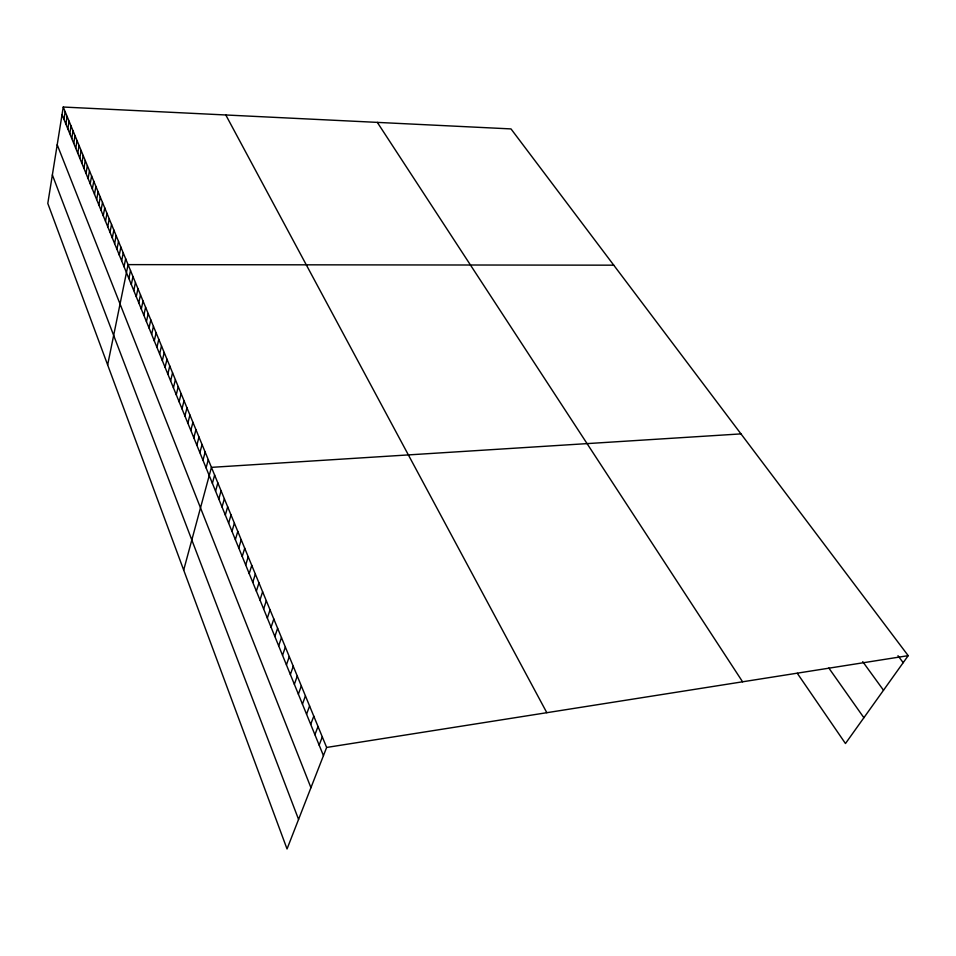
<?xml version="1.0" encoding="UTF-8"?>
<svg xmlns="http://www.w3.org/2000/svg" width="956" height="956" viewBox="0 0 956 956"><rect width="100%" height="100%" fill="white"/><g stroke="black" fill="none" stroke-linecap="round" stroke-linejoin="round"><path stroke-width="1.43" d="M63.251 107.036L47.8 203.413L287.039 848.964L326.641 747.449L63.251 107.036L511.006 128.917L908.2 655.661L845.463 743.529L797.28 673.287M63.944 119.357L65.187 111.721M65.88 124.089L67.123 116.441M67.828 128.857L69.083 121.197M69.788 133.661L71.055 125.989M71.76 138.501L73.038 130.817M73.743 143.376L75.034 135.68M75.751 148.299L77.054 140.58M77.771 153.247L79.085 145.515M79.802 158.23L81.129 150.498M81.858 163.261L83.196 155.517M83.925 168.328L85.275 160.572M86.004 173.43L87.366 165.663M88.107 178.581L89.482 170.789M90.211 183.767L91.609 175.964M92.35 188.989L93.748 181.186M94.501 194.259L95.911 186.444M96.664 199.565L98.098 191.738M98.838 204.919L100.284 197.079M101.037 210.308L102.507 202.457M103.26 215.745L104.73 207.882M105.495 221.23L106.988 213.355M107.753 226.751L109.247 218.864M110.024 232.32L111.541 224.421M112.306 237.936L113.836 230.026M114.612 243.589L116.166 235.678M116.943 249.301L118.508 241.366M119.285 255.049L120.862 247.114M121.651 260.857L123.252 252.898M124.041 266.7L125.654 258.741M107.646 364.893L128.068 264.621L613.752 265.171M128.869 278.543L130.506 270.56M131.319 284.541L132.98 276.547M133.78 290.588L135.453 282.582M136.266 296.683L137.963 288.664M138.775 302.837L140.484 294.807M141.309 309.039L143.03 300.997M143.854 315.289L145.599 307.246M146.435 321.598L148.192 313.544M149.028 327.968L150.809 319.901M151.646 334.385L153.438 326.307M154.286 340.862L156.103 332.772M156.951 347.387L158.78 339.296M159.64 353.983L161.492 345.881M162.341 360.627L164.217 352.513M165.077 367.331L166.977 359.217M167.838 374.095L169.75 365.969M170.622 380.93L172.558 372.792M173.43 387.813L175.39 379.675M176.263 394.768L178.246 386.606M179.131 401.771L181.126 393.621M182.01 408.857L184.03 400.684M184.926 415.991L186.97 407.818M187.866 423.197L189.921 415.024M190.83 430.475L192.909 422.289M193.829 437.812L195.932 429.626M196.852 445.233L198.979 437.023M199.9 452.702L202.051 444.504M202.983 460.254L205.158 452.045M206.09 467.878L208.289 459.657M183.683 570.075L211.443 467.353L740.984 433.893M212.387 483.318L214.634 475.084M215.566 491.133L217.849 482.9M218.793 499.032L221.087 490.786M222.043 507.003L224.361 498.757M225.317 515.045L227.671 506.8M228.639 523.171L231.017 514.926M231.985 531.381L234.387 523.123M235.367 539.662L237.793 531.405M238.773 548.027L241.235 539.77M242.226 556.488L244.712 548.218M245.704 565.02L248.213 556.762M249.217 573.636L251.763 565.378M252.766 582.347L255.348 574.09M256.363 591.143L258.968 582.885M259.984 600.033L262.613 591.764M263.641 609.008L266.306 600.75M267.345 618.078L270.046 609.82M271.086 627.244L273.81 618.986M274.862 636.505L277.622 628.247M278.674 645.862L281.47 637.604M282.534 655.314L285.354 647.069M286.43 664.874L289.286 656.617M290.361 674.53L293.265 666.284M294.352 684.293L297.28 676.047M298.368 694.152L301.343 685.918M302.443 704.13L305.442 695.896M306.553 714.204L309.589 705.982M310.7 724.397L313.783 716.175M314.906 734.698L318.025 726.488M319.149 745.118L322.315 736.909M326.641 747.449L908.2 655.661M897.983 655.72L903.193 662.675M862.718 661.636L883.499 690.244M828.828 668.029L863.889 717.729M377.321 122.38L742.585 681.795M225.795 114.971L546.82 712.698M62.032 114.66L323.451 755.646M57.205 144.75L310.939 787.708M52.365 174.924L298.571 819.412"/></g></svg>
